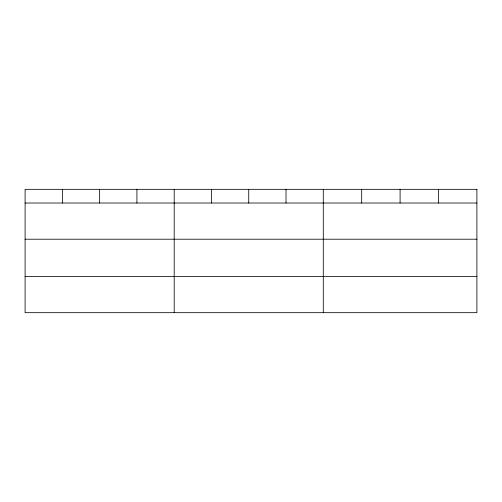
<?xml version="1.0" encoding="UTF-8"?>
<svg xmlns="http://www.w3.org/2000/svg" width="502" height="502" viewBox="0 0 502 502"><rect width="100%" height="100%" fill="white"/><g stroke="black" fill="none" stroke-linecap="round" stroke-linejoin="round"><path stroke-width="0.75" d="M25.1 203.021L476.9 203.021M25.1 239.209L476.9 239.209M25.1 276.495L476.9 276.495M438.497 189.323L438.497 203.021M400.094 189.323L400.094 203.021M361.691 189.323L361.691 203.021M323.288 189.323L323.288 312.677M286.014 189.323L286.014 203.021M248.741 189.323L248.741 203.021M211.467 189.323L211.467 203.021M174.194 189.323L174.194 312.677M136.92 189.323L136.92 203.021M99.647 189.323L99.647 203.021M62.373 189.323L62.373 203.021M476.9 189.323L25.1 189.323L25.1 312.677L476.9 312.677L476.9 189.323"/></g></svg>
